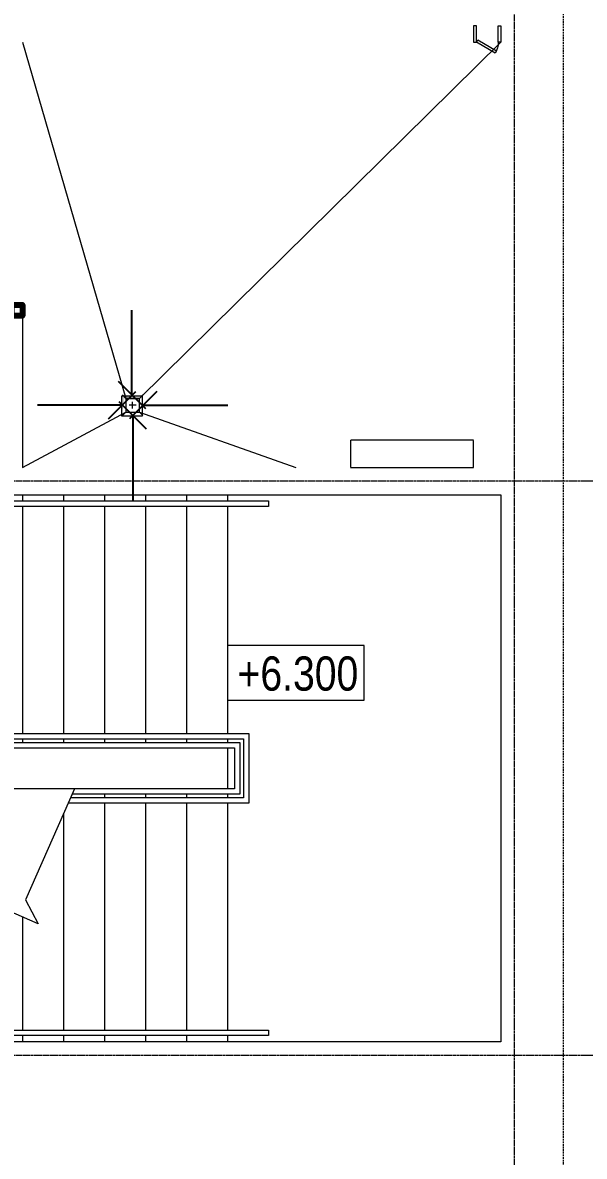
# Model space of a CAD drawing. Header units: millimetres. Extents: x -231292 to 573618, y -153144 to 564035.
# Drawn here: x -110775 to -106665, y 191658 to 199948 of the extents above; entities that cross this region are included whole.
import ezdxf
from ezdxf.enums import TextEntityAlignment as Align

# ---------------------------------------------------------------- set-up
doc = ezdxf.new("R2010")
doc.units = ezdxf.units.MM
for name, pattern in [('CENTER2', [28.575, 19.05, -3.175, 3.175, -3.175]), ('DASHED', [19.05, 12.7, -6.35]), ('HIDDEN2', [4.7625, 3.175, -1.5875])]:
    doc.linetypes.add(name, pattern=pattern)
doc.layers.get('0').update_dxf_attribs({"color": 250})
for name, color, linetype, lineweight in [('АР_Двери_лючки', 250, 'Continuous', 0), ('АР_Отметка', 7, 'Continuous', 13), ('АР_Отопительные приборы', 250, 'HIDDEN2', 0), ('АР_Ф_ЛК', 250, 'Continuous', 5), ('ВК_Шахты', 5, 'Continuous', 9), ('КМ_Фахверки', 250, 'Continuous', 80), ('РД_Оси_100', 250, 'Continuous', 0), ('РД_Разуклонка к трапам', 124, 'Continuous', 0)]:
    doc.layers.add(name, color=color, linetype=linetype, lineweight=lineweight)
doc.layers.add('АР_Делит', color=250, linetype='Continuous', lineweight=0, plot=False)
doc.styles.add('Arial_Narrow_08', font='ARIALN.TTF', dxfattribs={"width": 0.8})
doc.styles.add('style1', font='ARIALN.TTF')
doc.dimstyles.new('scale_100', dxfattribs={"dimtxt": 200, "dimasz": 125, "dimexe": 60, "dimexo": 100, "dimgap": 30, "dimtad": 1, "dimdec": 0, "dimdsep": 46, "dimtxsty": 'style1', "dimblk": 'OBLIQUE', "dimcen": 150, "dimdle": 60, "dimclrd": 256, "dimclre": 256, "dimclrt": 256, "dimadec": 0, "dimazin": 0, "dimtfac": 1, "dimtdec": 0, "dimtmove": 1, "dimatfit": 3, "dimldrblk": 'OBLIQUE', "dimfxl": 1, "dimtolj": 1, "dimtzin": 0, "dimarcsym": 0})

# ---------------------------------------------------------------- blocks, each defined once
blk = doc.blocks.new('_Oblique')
at = {"color": 0, "linetype": 'ByBlock', "lineweight": -2}
blk.add_line((-0.5, -0.5), (0.5, 0.5), dxfattribs=at)
blk = doc.blocks.new('A$Cd7e03b91')
at = {"layer": 'РД_Разуклонка к трапам', "lineweight": 0}
for p, q in [((-100, 100), (-150, 150)), ((-50, 0), (50, 0)), ((0, -50), (0, 50)), ((100, 100), (150, 150)), ((-100, -100), (-150, -150)), ((100, -100), (150, -150))]:
    blk.add_line(p, q, dxfattribs=at)
blk.add_lwpolyline([(-100, 100), (100, 100), (100, -100), (-100, -100), (-100, 100)], dxfattribs=at)
blk.add_lwpolyline([(-100, 100), (100, 100), (100, -100), (-100, -100), (-100, 100)], dxfattribs=at)
blk = doc.blocks.new('СОШ_2200_АР_ОСИ_М100_28.05.24')
at = {"layer": 'АР_Делит', "color": 5, "linetype": 'DASHED'}
blk.add_lwpolyline([(114955, 135155), (114955, -355), (93595.036, -355), (93595.036, 13855), (94145, 13855), (94145, 68320)], dxfattribs=at)
at = {"layer": 'РД_Оси_100', "linetype": 'CENTER2'}
for p, q in [((114600, -6155), (114600, 139938.679)), ((119910, 41400), (94200, 41400)), ((119910, 37200), (94200, 37200))]:
    blk.add_line(p, q, dxfattribs=at)
blk = doc.blocks.new('ЛК_4000х8500_2эт')
at = {"color": 5}
for points in [[(6300, 3915), (2100, 3915), (2100, 3955), (6600, 3955), (6600, 3915), (6300, 3915)], [(3928.6, 45), (2100, 45), (2100, 85), (3946.2, 85)], [(4401.1, 85), (6600, 85), (6600, 45), (4383.4, 45)]]:
    blk.add_lwpolyline(points, dxfattribs=at)
at = {"layer": 'АР_Делит'}
blk.add_lwpolyline([(-200, 4000), (8300, 4000), (8300, 0), (-200, 0)], close=True, dxfattribs=at)
at = {"layer": 'АР_Ф_ЛК', "color": 5}
for p, q in [((2400, 4000), (2400, 3955)), ((2700, 4000), (2700, 3955)), ((3000, 4000), (3000, 3955)), ((3300, 4000), (3300, 3955)), ((3600, 4000), (3600, 3955)), ((3900, 4000), (3900, 3955)), ((4200, 4000), (4200, 3955)), ((4500, 4000), (4500, 3955)), ((4800, 4000), (4800, 3955)), ((5100, 4000), (5100, 3955)), ((5400, 4000), (5400, 3955)), ((5700, 4000), (5700, 3955)), ((6000, 4000), (6000, 3955)), ((6300, 4000), (6300, 3955)), ((2400, 3915), (2400, 2255)), ((2700, 3915), (2700, 2255)), ((3000, 3915), (3000, 2255)), ((3300, 3915), (3300, 2255)), ((3600, 3915), (3600, 2255)), ((3900, 3915), (3900, 2255)), ((4200, 3915), (4200, 2255)), ((4500, 3915), (4500, 2255)), ((4800, 3915), (4800, 2255)), ((5100, 3915), (5100, 2255)), ((5400, 3915), (5400, 2255)), ((5700, 3915), (5700, 2255)), ((6000, 3915), (6000, 2255)), ((6300, 3915), (6300, 2255)), ((2400, 2215), (2400, 2190)), ((2700, 2215), (2700, 2190)), ((3000, 2215), (3000, 2190)), ((3300, 2215), (3300, 2190)), ((3600, 2215), (3600, 2190)), ((3900, 2215), (3900, 2190)), ((4200, 2215), (4200, 2190)), ((4500, 2215), (4500, 2190)), ((4800, 2215), (4800, 2190)), ((5100, 2215), (5100, 2190)), ((5400, 2215), (5400, 2190)), ((5700, 2215), (5700, 2190)), ((6000, 2215), (6000, 2190)), ((6300, 2215), (6300, 2190)), ((2400, 2150), (2400, 1850)), ((6300, 2150), (6300, 1850)), ((2400, 1810), (2400, 1785)), ((2400, 1745), (2400, 85)), ((2700, 1810), (2700, 1785)), ((2700, 1745), (2700, 85)), ((3000, 1810), (3000, 1785)), ((3000, 1745), (3000, 85)), ((3300, 1810), (3300, 1785)), ((3300, 1745), (3300, 85)), ((3600, 1810), (3600, 1785)), ((3600, 1745), (3600, 85)), ((3900, 1810), (3900, 1785)), ((3900, 1745), (3900, 85)), ((4200, 1810), (4200, 1785)), ((4200, 1745), (4200, 660.7)), ((4500, 1810), (4500, 1785)), ((4500, 1745), (4500, 1341.4)), ((5400, 1810), (5400, 1785)), ((5400, 1745), (5400, 85)), ((5700, 1810), (5700, 1785)), ((5700, 1745), (5700, 85)), ((6000, 1810), (6000, 1785)), ((6000, 1745), (6000, 85)), ((6300, 1810), (6300, 1785)), ((6300, 1745), (6300, 85)), ((5100, 1670.8), (5100, 85)), ((4800, 912.3), (4800, 85)), ((4500, 309.5), (4500, 85)), ((2400, 45), (2400, 0)), ((2700, 45), (2700, 0)), ((3000, 45), (3000, 0)), ((3300, 45), (3300, 0)), ((3600, 45), (3600, 0)), ((3900, 45), (3900, 0)), ((4500, 45), (4500, 0)), ((4800, 45), (4800, 0)), ((5100, 45), (5100, 0)), ((5400, 45), (5400, 0)), ((5700, 45), (5700, 0)), ((6000, 45), (6000, 0)), ((6300, 45), (6300, 0))]:
    blk.add_line(p, q, dxfattribs=at)
at = {"layer": 'АР_Ф_ЛК'}
for points in [[(6300, 3085, 0, 150, 0), (5833.8, 3085, 0, 0, 0), (2400, 3085, 0, 0, 0)], [(2400, 915, 0, 150, 0), (2866.2, 915, 0, 0, 0), (4200, 915, 0, 0, 0)], [(4921.5, 915, 0, 150, 0), (5387.8, 915, 0, 0, 0), (6300, 915, 0, 0, 0)]]:
    blk.add_lwpolyline(points, format="xyseb", dxfattribs=at)
at = {"layer": 'АР_Ф_ЛК', "color": 5}
for points in [[(4677.9, 1745), (2245, 1745), (2245, 2255), (6455, 2255), (6455, 1745), (5132.7, 1745)], [(4695.5, 1785), (2285, 1785), (2285, 2215), (6415, 2215), (6415, 1785), (5150.3, 1785)], [(4706.5, 1810), (2310, 1810), (2310, 2190), (6390, 2190), (6390, 1810), (5161.3, 1810)]]:
    blk.add_lwpolyline(points, dxfattribs=at)
for points in [[(2350, 2150), (6350, 2150), (6350, 1850), (2350, 1850)], [(2400, 2150), (6300, 2150), (6300, 1850), (2400, 1850)]]:
    blk.add_lwpolyline(points, close=True, dxfattribs=at)
at = {"layer": 'АР_Ф_ЛК', "lineweight": 0}
for points in [[(4724.2, 1850), (4366.9, 1039.4), (4459.5, 862), (4173.5, 988), (4266.1, 810.6), (3908.8, 0)], [(5179, 1850), (4821.7, 1039.4), (4914.3, 862), (4628.3, 988), (4720.9, 810.6), (4363.6, 0)]]:
    blk.add_lwpolyline(points, dxfattribs=at)
blk = doc.blocks.new('Отметка_план')
at = {"color": 7}
blk.add_lwpolyline([(0, 0), (10, 0), (10, 4), (0, 4)], close=True, dxfattribs=at)
at = {"style": 'Arial_Narrow_08', "width": 0.8}
blk.add_attdef('OTMG', text='', height=2.5, dxfattribs=at).set_placement((9.062, 0.702), align=Align.RIGHT)
blk = doc.blocks.new('otv')
at = {"linetype": 'Continuous'}
blk.add_lwpolyline([(0, -1), (0, 0), (1, 0), (1, -1)], close=True, dxfattribs=at)
blk.add_solid([(0, -1), (0, 0), (0.135, -0.137), (1, 0)], dxfattribs=at)
blk = doc.blocks.new('Ф_блок 80')
at = {"layer": 'КМ_Фахверки'}
blk.add_lwpolyline([(0, 0), (80, 0), (80, -80), (0, -80)], close=True, dxfattribs=at)
at = {"layer": 'КМ_Фахверки', "lineweight": 5}
blk.add_lwpolyline([(6, -6), (74, -6), (74, -74), (6, -74)], close=True, dxfattribs=at)
blk = doc.blocks.new('Side_DPR_900')
at = {"layer": 'АР_Отопительные приборы'}
blk.add_lwpolyline([(-450, -100), (450, -100), (450, 100), (-450, 100)], close=True, dxfattribs=at)

msp = doc.modelspace()

# ---------------------------------------------------------------- linework, layer by layer
at = {"layer": 'АР_Двери_лючки', "color": 222, "linetype": 'Continuous', "lineweight": 0}
for points in [[(-107454.956, 199925.168), (-107474.956, 199925.168), (-107474.956, 199805.168), (-107454.956, 199805.168)], [(-107294.956, 199925.168), (-107274.956, 199925.168), (-107274.956, 199805.168), (-107294.956, 199805.168)], [(-107454.956, 199805.168), (-107444.956, 199822.488), (-107306.392, 199742.488), (-107316.392, 199725.168)]]:
    msp.add_lwpolyline(points, close=True, dxfattribs=at)
at = {"layer": 'АР_Двери_лючки', "color": 222, "linetype": 'Continuous', "lineweight": 0, "extrusion": (0, 0, -1)}
msp.add_arc((107454.956, 199805.168), 160, 180, 210, dxfattribs=at)
at = {"layer": 'РД_Разуклонка к трапам', "ltscale": 2}
for points in [[(-110774.956, 199805.168), (-110019.956, 197200.295), (-109919.956, 197200.295), (-107274.956, 199805.168)], [(-110774.956, 197805.168), (-110774.956, 196695.168)], [(-110774.956, 196695.168), (-110019.956, 197100.295), (-109919.956, 197100.295), (-108774.956, 196695.168)]]:
    msp.add_lwpolyline(points, dxfattribs=at)

# ---------------------------------------------------------------- block references
at = {"layer": 'АР_Отметка'}
ref = msp.add_blockref('Отметка_план', (-109276.151, 194993.452), dxfattribs=dict(at, xscale=100, yscale=100, zscale=100))
ref.add_attrib('OTMG', '+6.300', dxfattribs={"layer": '0', "color": 0, "height": 250, "style": 'style1'}).set_placement((-108318.733, 195313.268), align=Align.TOP_RIGHT)
at = {"layer": 'АР_Отопительные приборы', "rotation": 180}
msp.add_blockref('Side_DPR_900', (-107924.956, 196795.168), dxfattribs=at)
at = {"layer": 'АР_Ф_ЛК', "color": 5}
msp.add_blockref('ЛК_4000х8500_2эт', (-115574.956, 192495.168), dxfattribs=at)
at = {"layer": 'ВК_Шахты', "color": 1, "xscale": 150, "yscale": 150, "rotation": 359.9999782468097}
msp.add_blockref('otv', (-110049.956, 197220.168), dxfattribs=at)
at = {"layer": 'КМ_Фахверки'}
msp.add_blockref('Ф_блок 80', (-110854.956, 197885.168), dxfattribs=at)
at = {"layer": 'РД_Оси_100'}
msp.add_blockref('СОШ_2200_АР_ОСИ_М100_28.05.24', (-221774.956, 155195.168), dxfattribs=at)
at = {"layer": 'РД_Разуклонка к трапам', "ltscale": 2, "xscale": -0.5000000000000002, "yscale": 0.5000000000000002, "zscale": 0.5}
msp.add_blockref('A$Cd7e03b91', (-109969.956, 197150.295), dxfattribs=at)

# ---------------------------------------------------------------- leaders
at = {"layer": 'РД_Разуклонка к трапам', "ltscale": 2}
for points in [[(-109974.956, 197227.368), (-109974.956, 197846.646)], [(-110045.988, 197150.295), (-110665.267, 197150.295)], [(-109893.924, 197150.295), (-109274.645, 197150.295)], [(-109969.904, 197075.303), (-109969.904, 196456.024)]]:
    msp.add_leader(points, dimstyle='scale_100', override={"dimasz": 200, "dimgap": 30, "dimtad": 0}, dxfattribs=at)

doc.saveas('drawing.dxf')
